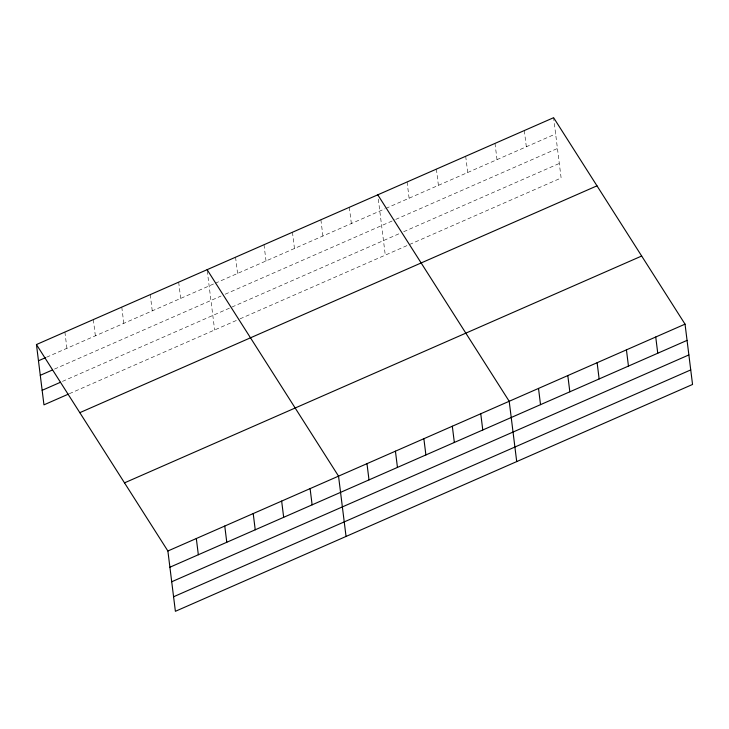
<?xml version="1.0" encoding="UTF-8"?>
<svg xmlns="http://www.w3.org/2000/svg" width="729" height="729" viewBox="0 0 729 729"><rect width="100%" height="100%" fill="white"/><g stroke="black" fill="none" stroke-linecap="round" stroke-linejoin="round"><path stroke-width="0.55" stroke-dasharray="3.65 2.73" d="M46.601 357.21L214.217 283.69M215.228 283.244L384.848 208.84M385.86 208.394L555.635 133.926M54.502 369.084L221.106 296.001M225.17 294.224L394.744 219.839M395.756 219.393L557.448 148.479M62.466 381.395L399.647 233.499M403.693 231.722L559.316 163.46M69.355 393.706L239.003 319.293M240.023 318.855L561.12 178.004L553.612 117.697M524.306 130.555L526.329 146.784M495 143.403L497.023 159.642M465.694 156.261L467.717 172.491M436.389 169.119L438.411 185.348M407.083 181.968L409.106 198.206M378.315 199.154L385.286 255.132M349.337 207.3L351.351 223.53M320.888 219.775L322.911 236.005M292.447 232.25L294.47 248.489M263.998 244.734L266.021 260.964M235.558 257.209L237.581 273.439M207.246 270.769L214.627 329.991M178.669 282.159L180.692 298.389M150.229 294.634L152.252 310.864M121.779 307.109L123.802 323.348M93.339 319.584L95.362 335.823M64.89 332.069L66.913 348.298"/><path stroke-width="1.09" d="M36.45 344.544L553.612 117.697L685.041 324.15L692.55 384.456L175.388 611.303L167.88 550.996L36.45 344.544L43.959 404.85L68.344 394.152M38.473 360.773L45.581 357.657M40.286 375.317L52.47 369.968M42.154 390.307L60.434 382.288M79.816 412.669L596.987 185.831M124.504 482.862L641.666 256.025M167.88 550.996L685.041 324.15M169.893 567.226L687.064 340.379M171.707 581.769L688.869 354.932M173.575 596.759L690.737 369.913M377.777 194.825L509.206 401.278L516.715 461.585M207.118 269.684L338.538 476.137L346.047 536.444M655.736 337.008L657.758 353.237M626.43 349.856L628.453 366.095M597.124 362.714L599.138 378.943M567.818 375.572L569.832 391.801M538.512 388.42L540.526 404.659M480.757 413.753L482.78 429.982M452.317 426.228L454.34 442.457M423.868 438.703L425.891 454.942M395.428 451.178L397.451 467.417M366.979 463.662L369.002 479.892M310.098 488.612L312.121 504.842M281.649 501.087L283.672 517.317M253.209 513.562L255.232 529.792M224.76 526.037L226.783 542.276M196.32 538.521L198.343 554.751"/></g></svg>
